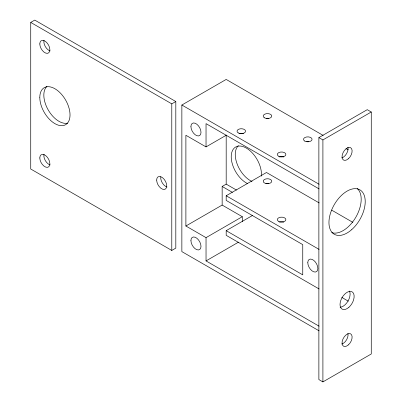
<?xml version="1.0" encoding="UTF-8"?>
<svg xmlns="http://www.w3.org/2000/svg" width="402" height="402" viewBox="0 0 402 402"><rect width="100%" height="100%" fill="white"/><g stroke="black" fill="none" stroke-linecap="round" stroke-linejoin="round"><path stroke-width="0.6" d="M242.305 221.602L242.305 216.703L206.035 237.647L185.89 226.014L185.89 135.273L206.035 146.906L226.457 135.117M236.517 190.096L226.185 184.131L226.185 135.132M30.733 22.427L34.763 20.1L175.815 101.535L175.815 248.114L171.785 250.441L30.733 169.011L30.733 22.427L171.785 103.862L175.815 101.535M319.098 330.841L181.86 251.607L181.86 105.022L226.185 79.43L323.193 135.439M242.305 216.703L222.155 205.07L222.155 186.458L226.185 184.131M318.876 137.595L367.237 109.676L371.267 112.002L371.267 353.981L322.906 381.9L318.876 379.573L318.876 137.595L322.906 139.921L371.267 112.002M319.103 288.963L226.185 235.321L226.185 230.668L302.756 274.873L302.756 244.627L226.185 200.417L226.185 195.764L266.486 172.498L319.193 202.93M185.89 226.014L222.155 205.07M226.185 230.668L252.712 215.351M206.035 237.647L206.035 260.913L238.517 242.16M346.032 148.619L348.207 149.876M181.86 105.022L319.098 184.262M319.103 188.915L206.035 123.635L206.035 146.906M331.69 210.14L352.881 222.376M222.155 186.458L232.366 192.352M226.185 195.764L319.103 249.411M341.78 297.405L348.303 301.168M206.035 260.913L319.103 326.188M322.906 139.921L322.906 381.9M171.785 103.862L171.785 250.441M357.232 188.483A25.648 14.809 -60 0 1 355.881 217.13A25.648 14.809 -60 0 1 331.745 232.622M247.461 183.568A21.371 12.341 60 0 1 231.225 157.011A21.371 12.341 60 0 1 247.089 148.524A21.371 12.341 60 0 1 261.355 176.141M252.059 181.508A21.371 12.341 60 0 1 237.21 164.177A21.371 12.341 60 0 1 238.376 145.645M266.39 183.493A4.276 2.467 0 0 1 268.601 183.493M279.46 222.13A4.276 2.467 0 0 1 283.737 222.13M239.16 133.715A4.276 2.467 0 0 1 243.436 133.715M306.686 141.61A4.276 2.467 0 0 1 308.902 141.61M266.39 118.344A4.276 2.467 0 0 1 268.601 118.344M279.46 156.981A4.276 2.467 0 0 1 283.737 156.981M349.449 291.008A9.975 5.759 -60 0 1 348.042 301.018A9.975 5.759 -60 0 1 340.072 307.239M347.921 333.379A7.125 4.115 -60 0 1 341.75 344.062M347.921 147.243A7.125 4.115 -60 0 1 341.75 157.926M67.611 123.163A21.371 12.341 60 0 1 48.029 109.625A21.371 12.341 60 0 1 46.954 86.314M50.175 50.903A7.125 4.115 60 0 1 44.004 40.215M167.041 187.01A7.125 4.115 60 0 1 160.775 176.764M50.175 164.91A7.125 4.115 60 0 1 44.004 154.222M351.78 229.567A25.648 14.809 -60 0 0 359.911 189.839A25.648 14.809 -60 0 0 329.57 216.743A25.648 14.809 -60 0 0 351.78 229.567M190.925 240.552A7.125 4.115 60 0 0 198.482 249.954A7.125 4.115 60 0 0 198.482 239.878A7.125 4.115 60 0 0 190.925 240.552M307.791 262.657A7.125 4.115 60 0 0 315.349 272.059A7.125 4.115 60 0 0 315.349 261.983A7.125 4.115 60 0 0 307.791 262.657M190.925 126.545A7.125 4.115 60 0 0 198.482 135.946A7.125 4.115 60 0 0 198.482 125.871A7.125 4.115 60 0 0 190.925 126.545M265.355 183.362A4.276 2.467 0 0 0 271.767 181.222A4.276 2.467 0 0 0 265.355 179.086A4.276 2.467 0 0 0 265.355 183.362M278.576 221.356A4.276 2.467 0 0 0 285.727 220.251A4.276 2.467 0 0 0 280.49 217.231A4.276 2.467 0 0 0 278.576 221.356M238.275 132.941A4.276 2.467 0 0 0 245.426 131.836A4.276 2.467 0 0 0 240.195 128.816A4.276 2.467 0 0 0 238.275 132.941M304.771 141.087A4.276 2.467 0 0 0 311.922 139.981A4.276 2.467 0 0 0 306.686 136.956A4.276 2.467 0 0 0 304.771 141.087M264.471 117.821A4.276 2.467 0 0 0 271.621 116.716A4.276 2.467 0 0 0 266.39 113.691A4.276 2.467 0 0 0 264.471 117.821M278.576 156.212A4.276 2.467 0 0 0 285.727 155.102A4.276 2.467 0 0 0 280.49 152.082A4.276 2.467 0 0 0 278.576 156.212M348.911 307.279A9.975 5.759 -60 0 0 352.072 291.827A9.975 5.759 -60 0 0 340.273 302.289A9.975 5.759 -60 0 0 348.911 307.279M348.388 344.886A7.125 4.115 -60 0 0 350.65 333.851A7.125 4.115 -60 0 0 342.218 341.323A7.125 4.115 -60 0 0 348.388 344.886M348.388 158.75A7.125 4.115 -60 0 0 350.65 147.715A7.125 4.115 -60 0 0 342.218 155.187A7.125 4.115 -60 0 0 348.388 158.75M39.803 97.465A21.371 12.341 60 0 0 62.471 125.665A21.371 12.341 60 0 0 62.471 95.44A21.371 12.341 60 0 0 39.803 97.465M39.803 43.949A7.125 4.115 60 0 0 47.361 53.35A7.125 4.115 60 0 0 47.361 43.275A7.125 4.115 60 0 0 39.803 43.949M156.669 180.061A7.125 4.115 60 0 0 164.227 189.458A7.125 4.115 60 0 0 164.227 179.382A7.125 4.115 60 0 0 156.669 180.061M39.803 157.956A7.125 4.115 60 0 0 47.361 167.358A7.125 4.115 60 0 0 47.361 157.282A7.125 4.115 60 0 0 39.803 157.956"/></g></svg>
